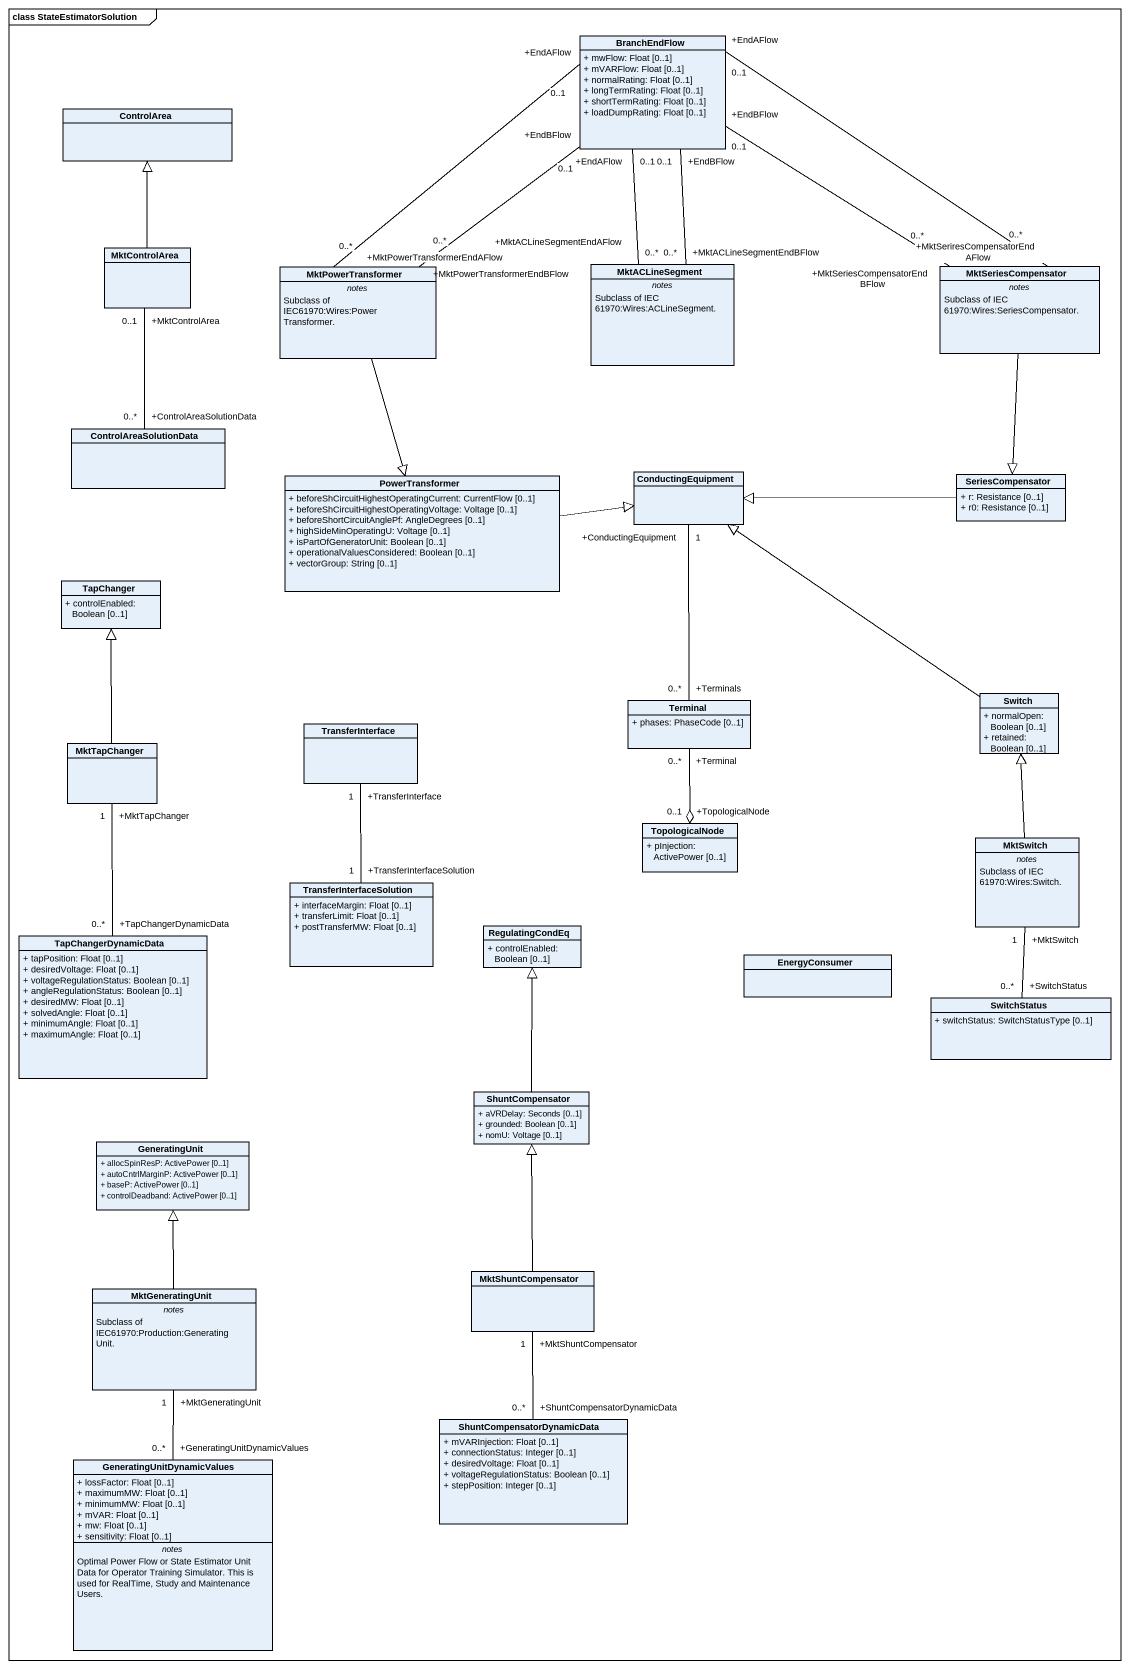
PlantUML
@startuml
mainframe class StateEstimatorSolution
hide circle
hide empty members
skinparam classAttributeIconSize 0
class BranchEndFlow {
  + mwFlow: Float [0..1]
  + mVARFlow: Float [0..1]
  + normalRating: Float [0..1]
  + longTermRating: Float [0..1]
  + shortTermRating: Float [0..1]
  + loadDumpRating: Float [0..1]
}
class ControlArea
class MktControlArea
class MktPowerTransformer {
  -- notes --
  Subclass of IEC61970:Wires:PowerTransformer.
}
class MktACLineSegment {
  -- notes --
  Subclass of IEC 61970:Wires:ACLineSegment.
}
class MktSeriesCompensator {
  -- notes --
  Subclass of IEC 61970:Wires:SeriesCompensator.
}
class ControlAreaSolutionData
class PowerTransformer {
  + beforeShCircuitHighestOperatingCurrent: CurrentFlow [0..1]
  + beforeShCircuitHighestOperatingVoltage: Voltage [0..1]
  + beforeShortCircuitAnglePf: AngleDegrees [0..1]
  + highSideMinOperatingU: Voltage [0..1]
  + isPartOfGeneratorUnit: Boolean [0..1]
  + operationalValuesConsidered: Boolean [0..1]
  + vectorGroup: String [0..1]
}
class ConductingEquipment
class SeriesCompensator {
  + r: Resistance [0..1]
  + r0: Resistance [0..1]
}
class TapChanger {
  + controlEnabled: Boolean [0..1]
}
class TransferInterface
class Terminal {
  + phases: PhaseCode [0..1]
}
class Switch {
  + normalOpen: Boolean [0..1]
  + retained: Boolean [0..1]
}
class MktTapChanger
class TopologicalNode {
  + pInjection: ActivePower [0..1]
}
class MktSwitch {
  -- notes --
  Subclass of IEC 61970:Wires:Switch.
}
class TransferInterfaceSolution {
  + interfaceMargin: Float [0..1]
  + transferLimit: Float [0..1]
  + postTransferMW: Float [0..1]
}
class TapChangerDynamicData {
  + tapPosition: Float [0..1]
  + desiredVoltage: Float [0..1]
  + voltageRegulationStatus: Boolean [0..1]
  + angleRegulationStatus: Boolean [0..1]
  + desiredMW: Float [0..1]
  + solvedAngle: Float [0..1]
  + minimumAngle: Float [0..1]
  + maximumAngle: Float [0..1]
}
class RegulatingCondEq {
  + controlEnabled: Boolean [0..1]
}
class EnergyConsumer
class SwitchStatus {
  + switchStatus: SwitchStatusType [0..1]
}
class ShuntCompensator {
  + aVRDelay: Seconds [0..1]
  + grounded: Boolean [0..1]
  + nomU: Voltage [0..1]
}
class GeneratingUnit {
  + allocSpinResP: ActivePower [0..1]
  + autoCntrlMarginP: ActivePower [0..1]
  + baseP: ActivePower [0..1]
  + controlDeadband: ActivePower [0..1]
}
class MktGeneratingUnit {
  -- notes --
  Subclass of IEC61970:Production:GeneratingUnit.
}
class MktShuntCompensator
class ShuntCompensatorDynamicData {
  + mVARInjection: Float [0..1]
  + connectionStatus: Integer [0..1]
  + desiredVoltage: Float [0..1]
  + voltageRegulationStatus: Boolean [0..1]
  + stepPosition: Integer [0..1]
}
class GeneratingUnitDynamicValues {
  + lossFactor: Float [0..1]
  + maximumMW: Float [0..1]
  + minimumMW: Float [0..1]
  + mVAR: Float [0..1]
  + mw: Float [0..1]
  + sensitivity: Float [0..1]
  -- notes --
  Optimal Power Flow or State Estimator Unit Data for Operator Training Simulator. This is used for RealTime, Study and Maintenance Users.
}
BranchEndFlow "+EndAFlow\n0..1" -- "+MktPowerTransformerEndAFlow\n0..*" MktPowerTransformer
BranchEndFlow "+EndBFlow\n0..1" -- "+MktPowerTransformerEndBFlow\n0..*" MktPowerTransformer
BranchEndFlow "+EndBFlow\n0..1" -- "+MktACLineSegmentEndBFlow\n0..*" MktACLineSegment
BranchEndFlow "+EndAFlow\n0..1" -- "+MktACLineSegmentEndAFlow\n0..*" MktACLineSegment
BranchEndFlow "+EndAFlow\n0..1" -right- "+MktSeriresCompensatorEndAFlow\n0..*" MktSeriesCompensator
BranchEndFlow "+EndBFlow\n0..1" -right- "+MktSeriesCompensatorEndBFlow\n0..*" MktSeriesCompensator
MktControlArea -up-|> ControlArea
MktPowerTransformer --|> PowerTransformer
MktSeriesCompensator --|> SeriesCompensator
ControlAreaSolutionData "+ControlAreaSolutionData\n0..*" -up- "+MktControlArea\n0..1" MktControlArea
PowerTransformer -right-|> ConductingEquipment
SeriesCompensator -left-|> ConductingEquipment
Terminal "+Terminals\n0..*" -up- "+ConductingEquipment\n1" ConductingEquipment
Terminal "+Terminal\n0..*" --o "+TopologicalNode\n0..1" TopologicalNode
Switch -up-|> ConductingEquipment
MktTapChanger -up-|> TapChanger
MktSwitch -up-|> Switch
TransferInterfaceSolution "+TransferInterfaceSolution\n1" -up- "+TransferInterface\n1" TransferInterface
TapChangerDynamicData "+TapChangerDynamicData\n0..*" -up- "+MktTapChanger\n1" MktTapChanger
SwitchStatus "+SwitchStatus\n0..*" -up- "+MktSwitch\n1" MktSwitch
ShuntCompensator -up-|> RegulatingCondEq
MktGeneratingUnit -up-|> GeneratingUnit
MktShuntCompensator -up-|> ShuntCompensator
ShuntCompensatorDynamicData "+ShuntCompensatorDynamicData\n0..*" -up- "+MktShuntCompensator\n1" MktShuntCompensator
GeneratingUnitDynamicValues "+GeneratingUnitDynamicValues\n0..*" -up- "+MktGeneratingUnit\n1" MktGeneratingUnit
@enduml
